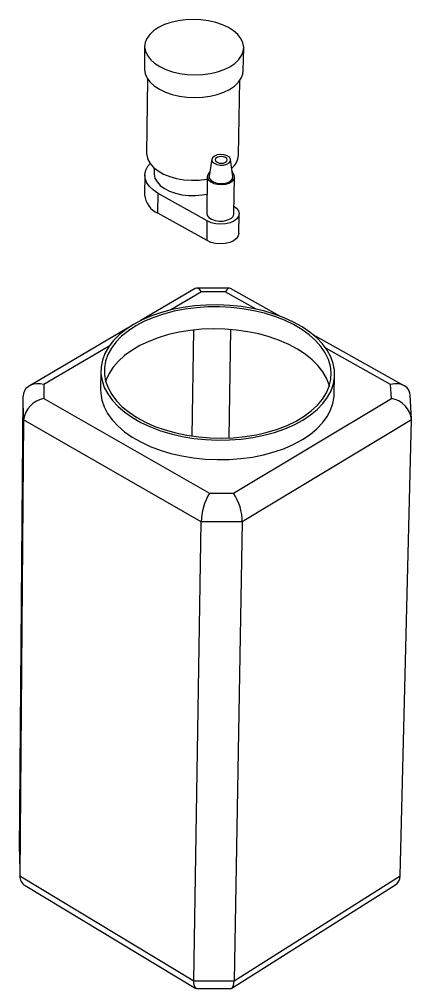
# Model space of a CAD drawing. Extents: x 0 to 159, y 0 to 236.
# Drawn here: x 120.55 to 140.53, y 51.01 to 100.46 of the extents above; entities that cross this region are included whole.
import ezdxf

# ---------------------------------------------------------------- set-up
doc = ezdxf.new("R2010")
doc.units = 0
doc.layers.get('0').update_dxf_attribs({"linetype": 'CONTINUOUS'})

msp = doc.modelspace()

# ---------------------------------------------------------------- linework, layer by layer
at = {"color": 7, "linetype": 'CONTINUOUS'}
for p, q in [((126.928, 99.089), (126.913, 97.933)), ((131.955, 97.847), (131.975, 99.003)), ((127.08, 97.414), (127.03, 93.615)), ((131.707, 93.534), (131.773, 97.334)), ((130.351, 93.323), (130.209, 92.467)), ((131.423, 92.445), (131.31, 93.305)), ((126.935, 92.514), (126.922, 91.513)), ((127.409, 92.876), (127.406, 92.607)), ((131.388, 92.716), (131.412, 92.641)), ((130.119, 92.44), (130.09, 90.571)), ((131.48, 90.545), (131.512, 92.414)), ((127.607, 90.576), (127.621, 91.578)), ((130.122, 90.174), (127.621, 91.578)), ((130.106, 89.17), (127.607, 90.576)), ((131.724, 89.536), (131.741, 90.54)), ((130.106, 89.17), (130.122, 90.174)), ((129.507, 86.728), (126.694, 85.075)), ((131.259, 86.746), (129.572, 86.746)), ((131.033, 86.561), (129.83, 86.561)), ((133.818, 85.324), (131.305, 86.734)), ((126.058, 84.702), (121.039, 81.753)), ((129.42, 84.61), (129.337, 79.199)), ((131.231, 79.102), (131.325, 84.635)), ((140.159, 81.767), (135.514, 84.372)), ((124.695, 82.546), (124.684, 81.556)), ((136.589, 81.329), (136.61, 82.319)), ((121.783, 81.83), (121.799, 81.123)), ((139.501, 81.123), (139.46, 81.83)), ((120.546, 57.995), (120.737, 81.231)), ((120.761, 80.026), (120.737, 81.231)), ((121.799, 81.123), (130.23, 76.286)), ((131.459, 76.286), (139.501, 81.123)), ((140.53, 80.085), (140.458, 81.289)), ((120.761, 80.026), (120.569, 56.757)), ((129.806, 74.818), (120.761, 80.026)), ((140.531, 80.026), (131.903, 74.818)), ((139.956, 56.757), (140.531, 80.026)), ((130.23, 76.286), (131.459, 76.286)), ((129.436, 51.41), (129.806, 74.818)), ((131.903, 74.818), (129.806, 74.818)), ((131.903, 74.818), (131.491, 51.41)), ((120.546, 57.995), (120.569, 56.757)), ((120.546, 57.977), (120.57, 56.739)), ((120.569, 56.757), (129.436, 51.41)), ((131.491, 51.41), (139.956, 56.757)), ((120.841, 56.267), (129.537, 51.02)), ((131.369, 51.026), (139.685, 56.282)), ((129.436, 51.41), (131.491, 51.41)), ((129.582, 51.007), (131.305, 51.007))]:
    msp.add_line(p, q, dxfattribs=at)
at = {"color": 8, "linetype": 'CONTINUOUS'}
for p, q in [((129.83, 86.561), (128.255, 85.635)), ((132.608, 85.677), (131.033, 86.561)), ((125.113, 83.788), (121.783, 81.83)), ((139.46, 81.83), (136.163, 83.681))]:
    msp.add_line(p, q, dxfattribs=at)
at = {"color": 7, "linetype": 'CONTINUOUS'}
for points in [[(127.638, 100.052), (127.386, 99.884), (127.185, 99.696), (127.04, 99.492), (126.953, 99.277), (126.929, 99.056), (126.966, 98.835), (127.065, 98.619), (127.222, 98.413), (127.435, 98.223), (127.698, 98.054), (128.004, 97.909), (128.346, 97.792), (128.715, 97.706), (129.103, 97.653), (129.499, 97.635), (129.895, 97.652), (130.279, 97.703), (130.643, 97.788), (130.977, 97.903), (131.273, 98.048), (131.525, 98.216), (131.725, 98.406), (131.868, 98.611), (131.952, 98.826), (131.975, 99.048), (131.935, 99.268), (131.835, 99.484), (131.675, 99.689), (131.462, 99.877), (131.199, 100.046), (130.893, 100.19), (130.552, 100.305), (130.184, 100.39), (129.798, 100.443), (129.404, 100.461), (129.011, 100.444), (128.629, 100.393), (128.267, 100.309), (127.934, 100.195), (127.638, 100.052)], [(126.913, 97.933), (126.913, 97.9), (126.951, 97.679), (127.049, 97.462), (127.207, 97.256), (127.419, 97.066), (127.682, 96.896), (127.987, 96.751), (128.329, 96.634), (128.698, 96.547), (129.086, 96.495), (129.482, 96.476), (129.877, 96.493), (130.261, 96.545), (130.624, 96.63), (130.958, 96.746), (131.254, 96.89), (131.505, 97.059), (131.705, 97.249), (131.848, 97.454), (131.932, 97.67), (131.955, 97.847)], [(127.03, 93.615), (127.033, 93.529), (127.087, 93.311), (127.204, 93.101), (127.379, 92.904), (127.609, 92.725), (127.887, 92.569), (128.206, 92.441), (128.557, 92.344), (128.93, 92.28), (129.315, 92.252), (129.702, 92.261), (130.08, 92.305), (130.111, 92.311)], [(130.483, 93.485), (130.386, 93.402), (130.349, 93.305), (130.377, 93.205), (130.466, 93.118), (130.604, 93.053), (130.773, 93.021), (130.95, 93.025), (131.11, 93.066), (131.233, 93.136), (131.301, 93.228), (131.305, 93.328), (131.246, 93.423), (131.13, 93.501), (130.973, 93.55), (130.798, 93.564), (130.627, 93.541), (130.483, 93.485)], [(127.621, 91.578), (127.373, 91.743), (127.175, 91.928), (127.034, 92.128), (126.954, 92.339), (126.937, 92.553), (126.983, 92.765), (127.09, 92.969), (127.219, 93.122)], [(130.609, 93.414), (130.545, 93.358), (130.524, 93.292), (130.55, 93.225), (130.618, 93.169), (130.719, 93.131), (130.836, 93.118), (130.953, 93.131), (131.051, 93.168), (131.115, 93.224), (131.136, 93.291), (131.11, 93.357), (131.042, 93.413), (130.941, 93.451), (130.824, 93.465), (130.707, 93.452), (130.609, 93.414)], [(127.406, 92.607), (127.407, 92.555), (127.452, 92.358), (127.558, 92.168), (127.722, 91.991), (127.938, 91.832), (128.2, 91.698), (128.5, 91.591), (128.827, 91.517), (129.171, 91.476), (129.521, 91.471), (129.865, 91.502), (130.105, 91.545)], [(130.24, 92.657), (130.194, 92.613), (130.129, 92.502), (130.125, 92.384), (130.183, 92.27), (130.297, 92.17), (130.457, 92.093), (130.649, 92.045), (130.856, 92.032), (131.059, 92.053), (131.241, 92.108), (131.385, 92.191), (131.478, 92.295), (131.512, 92.411), (131.484, 92.528), (131.398, 92.636)], [(130.209, 92.467), (130.222, 92.357), (130.298, 92.251), (130.431, 92.164), (130.606, 92.105), (130.803, 92.081), (131.002, 92.095), (131.18, 92.145), (131.319, 92.225), (131.403, 92.327), (131.424, 92.44), (131.423, 92.445)], [(130.09, 90.571), (130.117, 90.457), (130.204, 90.349), (130.342, 90.259), (130.52, 90.196), (130.721, 90.165), (130.928, 90.169), (131.123, 90.208), (131.287, 90.278)], [(131.487, 90.919), (131.603, 90.83), (131.703, 90.698), (131.741, 90.557), (131.714, 90.416), (131.623, 90.285), (131.475, 90.172), (131.28, 90.086), (131.052, 90.031), (130.805, 90.013), (130.556, 90.032), (130.323, 90.087), (130.122, 90.174)], [(131.724, 89.536), (131.696, 89.412), (131.606, 89.281), (131.458, 89.168), (131.263, 89.081), (131.035, 89.027), (130.788, 89.009), (130.54, 89.028), (130.307, 89.083), (130.106, 89.17)], [(129.83, 86.561), (129.742, 86.659), (129.658, 86.722), (129.579, 86.745), (129.51, 86.73), (129.507, 86.728)], [(131.305, 86.734), (131.253, 86.745), (131.185, 86.722), (131.111, 86.659), (131.033, 86.561)], [(126.363, 84.896), (125.969, 84.639), (125.622, 84.359), (125.326, 84.06), (125.084, 83.744), (124.899, 83.415), (124.772, 83.075), (124.706, 82.729), (124.7, 82.38), (124.756, 82.031), (124.872, 81.685), (125.048, 81.348), (125.282, 81.021), (125.572, 80.71), (125.914, 80.415), (126.305, 80.142), (126.742, 79.892), (127.219, 79.669), (127.733, 79.474), (128.276, 79.31), (128.845, 79.179), (129.433, 79.081), (130.033, 79.018), (130.64, 78.992), (131.247, 79.001), (131.848, 79.045), (132.436, 79.125), (133.006, 79.24), (133.551, 79.388), (134.066, 79.568), (134.545, 79.777), (134.983, 80.014), (135.377, 80.276), (135.721, 80.56), (136.013, 80.863), (136.249, 81.183), (136.428, 81.516), (136.547, 81.857), (136.605, 82.205), (136.602, 82.554), (136.538, 82.903), (136.413, 83.246), (136.23, 83.581), (135.99, 83.904), (135.696, 84.212), (135.351, 84.502), (134.958, 84.77), (134.521, 85.015), (134.046, 85.234), (133.536, 85.424), (132.997, 85.584), (132.435, 85.712), (131.855, 85.807), (131.262, 85.868), (130.664, 85.894), (130.065, 85.885), (129.473, 85.842), (128.892, 85.764), (128.329, 85.652), (127.789, 85.508), (127.278, 85.333), (126.801, 85.128), (126.363, 84.896)], [(126.487, 84.826), (126.098, 84.572), (125.757, 84.296), (125.467, 83.999), (125.231, 83.687), (125.053, 83.361), (124.933, 83.025), (124.874, 82.683), (124.877, 82.338), (124.94, 81.993), (125.064, 81.654), (125.248, 81.322), (125.489, 81.003), (125.786, 80.698), (126.135, 80.412), (126.532, 80.148), (126.974, 79.908), (127.455, 79.695), (127.971, 79.511), (128.515, 79.359), (129.083, 79.24), (129.668, 79.155), (130.263, 79.106), (130.863, 79.092), (131.46, 79.115), (132.049, 79.173), (132.622, 79.266), (133.175, 79.394), (133.7, 79.554), (134.192, 79.745), (134.646, 79.965), (135.057, 80.212), (135.421, 80.482), (135.734, 80.773), (135.992, 81.081), (136.193, 81.404), (136.335, 81.738), (136.417, 82.079), (136.437, 82.424), (136.396, 82.769), (136.295, 83.11), (136.133, 83.443), (135.914, 83.766), (135.64, 84.075), (135.313, 84.367), (134.938, 84.638), (134.518, 84.886), (134.057, 85.108), (133.561, 85.302), (133.035, 85.466), (132.484, 85.598), (131.913, 85.698), (131.33, 85.763), (130.74, 85.794), (130.149, 85.79), (129.563, 85.75), (128.988, 85.676), (128.431, 85.568), (127.897, 85.428), (127.391, 85.256), (126.92, 85.055), (126.487, 84.826)], [(136.349, 81.735), (136.329, 81.809), (136.198, 82.147), (136.007, 82.476), (135.761, 82.793), (135.46, 83.094), (135.109, 83.376), (134.711, 83.636), (134.27, 83.872), (133.792, 84.081), (133.28, 84.26), (132.741, 84.409), (132.181, 84.525), (131.604, 84.608), (131.017, 84.656), (130.426, 84.669), (129.837, 84.647), (129.256, 84.59), (128.69, 84.499), (128.144, 84.375), (127.624, 84.218), (127.136, 84.031), (126.683, 83.815), (126.272, 83.573), (125.907, 83.308), (125.591, 83.02), (125.328, 82.715), (125.121, 82.395), (124.972, 82.063), (124.949, 81.994)], [(121.783, 81.83), (121.602, 81.86), (121.427, 81.864), (121.262, 81.84), (121.113, 81.791), (120.984, 81.717), (120.879, 81.621), (120.802, 81.506), (120.754, 81.375), (120.737, 81.231)], [(140.458, 81.289), (140.443, 81.392), (140.389, 81.536), (140.299, 81.66), (140.175, 81.757), (140.023, 81.825), (139.849, 81.86), (139.659, 81.862), (139.46, 81.83)], [(124.684, 81.556), (124.689, 81.389), (124.745, 81.04), (124.861, 80.694), (125.037, 80.356), (125.27, 80.03), (125.559, 79.717), (125.901, 79.423), (126.292, 79.149), (126.729, 78.899), (127.206, 78.675), (127.719, 78.48), (128.262, 78.316), (128.83, 78.184), (129.417, 78.087), (130.017, 78.024), (130.624, 77.997), (131.23, 78.006), (131.831, 78.051), (132.418, 78.131), (132.988, 78.246), (133.532, 78.394), (134.047, 78.574), (134.525, 78.783), (134.964, 79.021)], [(134.964, 79.021), (135.357, 79.283), (135.701, 79.567), (135.992, 79.871), (136.228, 80.191), (136.407, 80.524), (136.525, 80.866), (136.583, 81.214), (136.589, 81.329)], [(129.582, 51.007), (129.544, 51.016), (129.496, 51.061), (129.461, 51.144), (129.441, 51.262), (129.436, 51.41)], [(131.305, 51.007), (131.349, 51.016), (131.407, 51.061), (131.451, 51.144), (131.48, 51.262), (131.491, 51.41)]]:
    msp.add_lwpolyline(points, dxfattribs=at)
for centre, radius, start, end in [((130.766, 93.59), 0.943, 309.6893, 356.5976), ((128.041, 91.612), 1.123, 185.0489, 247.2951), ((131.157, 90.575), 0.325, 293.6263, 354.6875), ((122.045, 79.851), 1.296, 100.9497, 172.2606), ((139.283, 79.887), 1.256, 6.37, 79.9832), ((132.906, 74.719), 3.101, 149.6504, 178.1742), ((129.226, 74.809), 2.677, 0.1911, 33.4814), ((121.12, 56.742), 0.551, 178.4844, 239.5214), ((139.388, 56.766), 0.568, 301.4704, 359.0673)]:
    msp.add_arc(centre, radius, start, end, dxfattribs=at)

doc.saveas('drawing.dxf')
